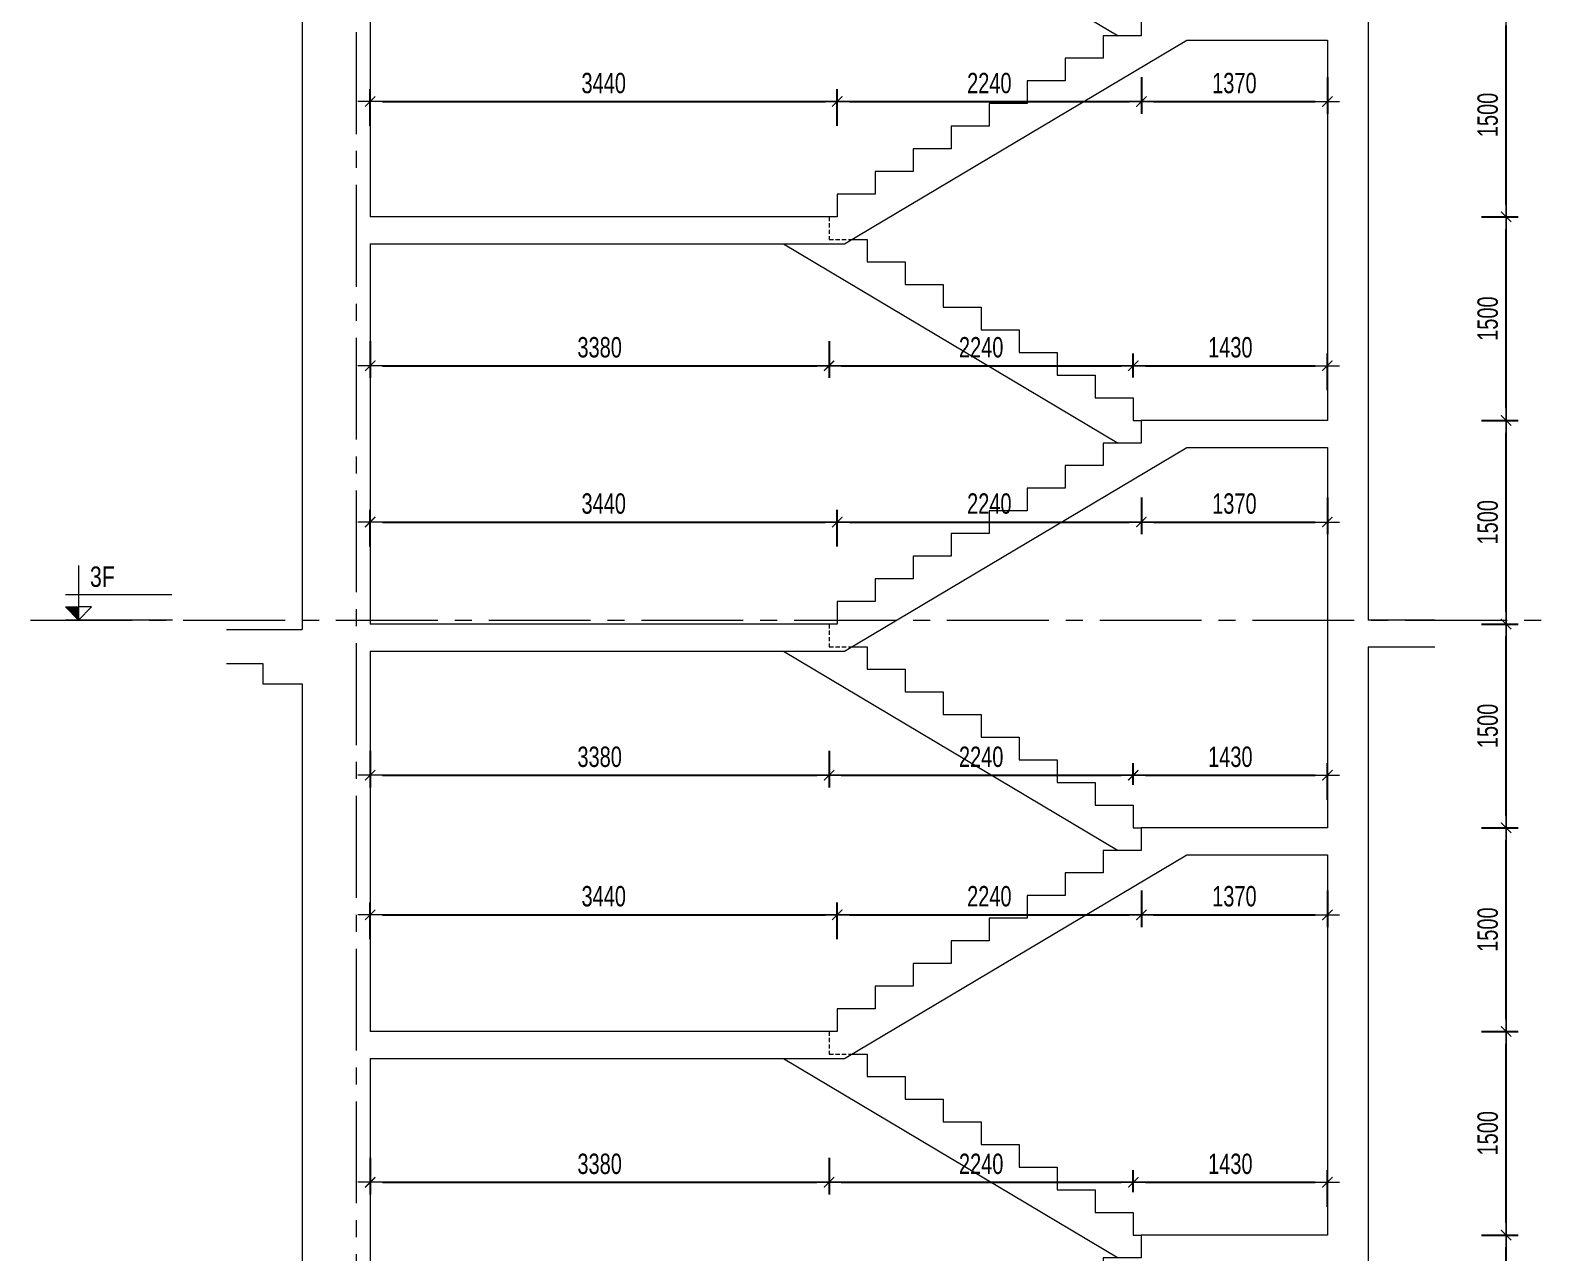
# Model space of a CAD drawing. Header units: millimetres. Extents: x -179076 to 152218, y -28646 to 38481.
# Drawn here: x 11691 to 22923, y -13004 to -4004 of the extents above; entities that cross this region are included whole.
import ezdxf

# ---------------------------------------------------------------- set-up
doc = ezdxf.new("R2010")
doc.units = ezdxf.units.MM
doc.linetypes.add('CENTER2', pattern=[1.125, 0.75, -0.125, 0.125, -0.125])
doc.linetypes.add('HIDDEN2', pattern=[4.7625, 3.175, -1.5875])
doc.layers.get('Defpoints').update_dxf_attribs({"color": 151, "lineweight": 9})
for name, color, linetype, lineweight in [('NDC_S_ANNO', 7, 'Continuous', 20), ('NDC_S_AXIS', 5, 'CENTER2', 13), ('NDC_S_CONTINUOUS', 3, 'Continuous', 20), ('NDC_S_DIM', 1, 'Continuous', 15), ('NDC_S_HIDDEN', 8, 'HIDDEN2', 13), ('NDC_S_SLAB', 2, 'Continuous', 20), ('NDC_S_TEXT SYMBOL', 7, 'Continuous', 20), ('NDC_S_VN TEXT', 7, 'Continuous', 20)]:
    doc.layers.add(name, color=color, linetype=linetype, lineweight=lineweight)
doc.styles.add('NDC_ANNO', font='', dxfattribs={"width": 0.8})
doc.styles.add('NDC_DIM', font='', dxfattribs={"width": 0.75})
doc.styles.get('NDC_ANNO').set_extended_font_data('Dotum')
doc.styles.get('NDC_DIM').set_extended_font_data('Dotum')
doc.dimstyles.new('NDC_dim_60', dxfattribs={"dimscale": 60, "dimtxt": 2.5, "dimasz": 1.5, "dimexe": 1.5, "dimexo": 2.5, "dimgap": 1, "dimtad": 1, "dimdec": 0, "dimzin": 0, "dimdsep": 46, "dimtxsty": 'NDC_DIM', "dimblk": 'DIMMARK', "dimcen": 0.09, "dimdle": 1.2, "dimclrd": 1, "dimclre": 1, "dimclrt": 3, "dimadec": 0, "dimazin": 0, "dimtfac": 1, "dimtdec": 0, "dimtix": 1, "dimtofl": 0, "dimtmove": 0, "dimatfit": 3, "dimfxl": 3, "dimfxlon": 1, "dimtolj": 1, "dimtzin": 0, "dimarcsym": 0})

# ---------------------------------------------------------------- blocks, each defined once
blk = doc.blocks.new('kata_block_CT')
at = {"layer": 'NDC_S_ANNO'}
blk.add_hatch(color=3, dxfattribs=at).paths.add_polyline_path([(0, 1.6), (-1.61, 1.6), (0, 0)])
at = {"layer": 'NDC_S_ANNO', "ltscale": 50}
h = blk.add_hatch(dxfattribs=at)
h.set_pattern_fill('ANSI31', color=256, scale=1.406, style=0)
h.paths.add_polyline_path([(0, 1.6), (0, 0), (1.61, 1.6)])
for p, q in [((-1.59, 3.14), (11.47, 3.14)), ((11.56, 0), (-1.64, 0))]:
    blk.add_line(p, q, dxfattribs=at)
for points in [[(0, 6.69), (0, 0)], [(0, 0), (-1.61, 1.6), (0, 1.6)], [(0, 0), (1.61, 1.6), (0, 1.6)]]:
    blk.add_lwpolyline(points, dxfattribs=at)
at = {"layer": 'NDC_S_ANNO', "color": 8, "ltscale": 50}
blk.add_lwpolyline([(0, 0), (-1.61, 1.6), (0, 1.6)], dxfattribs=at)
at = {"layer": 'NDC_S_TEXT SYMBOL', "color": 3, "style": 'NDC_ANNO', "width": 0.8}
blk.add_attdef('CT', (1.41, 4.07), '', height=2.5, dxfattribs=at)
blk = doc.blocks.new('DIMMARK')
at = {"layer": 'NDC_S_DIM', "color": 1}
blk.add_line((-1.5, 0), (1, 0), dxfattribs=at)
at = {"layer": 'NDC_S_DIM', "color": 2, "const_width": 0.1}
blk.add_lwpolyline([(-0.42, -0.42), (0.42, 0.42)], dxfattribs=at)
blk = doc.blocks.new('*D1146')
at = {"layer": 'Defpoints', "color": 0, "transparency": 16777216}
for p in [(17573, -11542), (14193, -11576), (17573, -12487)]:
    blk.add_point(p, dxfattribs=at)
at = {"layer": 'NDC_S_DIM', "color": 1, "lineweight": -2, "transparency": 16777216}
for p, q in [((14193, -12307), (14193, -12577)), ((17573, -12307), (17573, -12577)), ((14283, -12487), (17483, -12487))]:
    blk.add_line(p, q, dxfattribs=at)
at = {"layer": 'NDC_S_DIM', "color": 1, "lineweight": -2, "transparency": 16777216, "xscale": 90, "yscale": 90, "zscale": 90, "rotation": 180}
blk.add_blockref('DIMMARK', (14193, -12487), dxfattribs=at)
at = {"layer": 'NDC_S_DIM', "color": 1, "lineweight": -2, "transparency": 16777216, "xscale": 90, "yscale": 90, "zscale": 90}
blk.add_blockref('DIMMARK', (17573, -12487), dxfattribs=at)
at = {"layer": 'NDC_S_DIM', "color": 3, "transparency": 16777216, "insert": (15883, -12352), "char_height": 150, "attachment_point": 5, "style": 'NDC_DIM'}
blk.add_mtext('\\A1;3380', dxfattribs=at)
blk = doc.blocks.new('*D1147')
at = {"layer": 'Defpoints', "color": 0, "transparency": 16777216}
for p in [(17573, -11542), (19813, -12487), (19813, -12709)]:
    blk.add_point(p, dxfattribs=at)
at = {"layer": 'NDC_S_DIM', "color": 1, "lineweight": -2, "transparency": 16777216}
for p, q in [((17573, -12307), (17573, -12577)), ((19813, -12559), (19813, -12397)), ((17663, -12487), (19723, -12487))]:
    blk.add_line(p, q, dxfattribs=at)
at = {"layer": 'NDC_S_DIM', "color": 1, "lineweight": -2, "transparency": 16777216, "xscale": 90, "yscale": 90, "zscale": 90, "rotation": 180}
blk.add_blockref('DIMMARK', (17573, -12487), dxfattribs=at)
at = {"layer": 'NDC_S_DIM', "color": 1, "lineweight": -2, "transparency": 16777216, "xscale": 90, "yscale": 90, "zscale": 90}
blk.add_blockref('DIMMARK', (19813, -12487), dxfattribs=at)
at = {"layer": 'NDC_S_DIM', "color": 3, "transparency": 16777216, "insert": (18693, -12352), "char_height": 150, "attachment_point": 5, "style": 'NDC_DIM'}
blk.add_mtext('\\A1;2240', dxfattribs=at)
blk = doc.blocks.new('*D1148')
at = {"layer": 'Defpoints', "color": 0, "transparency": 16777216}
for p in [(21243, -12487), (19813, -12709), (21243, -12876)]:
    blk.add_point(p, dxfattribs=at)
at = {"layer": 'NDC_S_DIM', "color": 1, "lineweight": -2, "transparency": 16777216}
for p, q in [((19813, -12559), (19813, -12397)), ((21243, -12667), (21243, -12397)), ((19903, -12487), (21153, -12487))]:
    blk.add_line(p, q, dxfattribs=at)
at = {"layer": 'NDC_S_DIM', "color": 1, "lineweight": -2, "transparency": 16777216, "xscale": 90, "yscale": 90, "zscale": 90, "rotation": 180}
blk.add_blockref('DIMMARK', (19813, -12487), dxfattribs=at)
at = {"layer": 'NDC_S_DIM', "color": 1, "lineweight": -2, "transparency": 16777216, "xscale": 90, "yscale": 90, "zscale": 90}
blk.add_blockref('DIMMARK', (21243, -12487), dxfattribs=at)
at = {"layer": 'NDC_S_DIM', "color": 3, "transparency": 16777216, "insert": (20528, -12352), "char_height": 150, "attachment_point": 5, "style": 'NDC_DIM'}
blk.add_mtext('\\A1;1430', dxfattribs=at)
blk = doc.blocks.new('*D1149')
at = {"layer": 'Defpoints', "color": 0, "transparency": 16777216}
for p in [(17633, -10517), (17633, -11209), (14193, -11376)]:
    blk.add_point(p, dxfattribs=at)
at = {"layer": 'NDC_S_DIM', "color": 1, "lineweight": -2, "transparency": 16777216}
for p, q in [((14193, -10697), (14193, -10427)), ((17633, -10697), (17633, -10427)), ((14283, -10517), (17543, -10517))]:
    blk.add_line(p, q, dxfattribs=at)
at = {"layer": 'NDC_S_DIM', "color": 1, "lineweight": -2, "transparency": 16777216, "xscale": 90, "yscale": 90, "zscale": 90, "rotation": 180}
blk.add_blockref('DIMMARK', (14193, -10517), dxfattribs=at)
at = {"layer": 'NDC_S_DIM', "color": 1, "lineweight": -2, "transparency": 16777216, "xscale": 90, "yscale": 90, "zscale": 90}
blk.add_blockref('DIMMARK', (17633, -10517), dxfattribs=at)
at = {"layer": 'NDC_S_DIM', "color": 3, "transparency": 16777216, "insert": (15913, -10381), "char_height": 150, "attachment_point": 5, "style": 'NDC_DIM'}
blk.add_mtext('\\A1;3440', dxfattribs=at)
blk = doc.blocks.new('*D1150')
at = {"layer": 'Defpoints', "color": 0, "transparency": 16777216}
for p in [(19873, -10042), (19873, -10517), (17633, -11209)]:
    blk.add_point(p, dxfattribs=at)
at = {"layer": 'NDC_S_DIM', "color": 1, "lineweight": -2, "transparency": 16777216}
for p, q in [((17633, -10697), (17633, -10427)), ((19873, -10337), (19873, -10607)), ((17723, -10517), (19783, -10517))]:
    blk.add_line(p, q, dxfattribs=at)
at = {"layer": 'NDC_S_DIM', "color": 1, "lineweight": -2, "transparency": 16777216, "xscale": 90, "yscale": 90, "zscale": 90, "rotation": 180}
blk.add_blockref('DIMMARK', (17633, -10517), dxfattribs=at)
at = {"layer": 'NDC_S_DIM', "color": 1, "lineweight": -2, "transparency": 16777216, "xscale": 90, "yscale": 90, "zscale": 90}
blk.add_blockref('DIMMARK', (19873, -10517), dxfattribs=at)
at = {"layer": 'NDC_S_DIM', "color": 3, "transparency": 16777216, "insert": (18753, -10381), "char_height": 150, "attachment_point": 5, "style": 'NDC_DIM'}
blk.add_mtext('\\A1;2240', dxfattribs=at)
blk = doc.blocks.new('*D1151')
at = {"layer": 'Defpoints', "color": 0, "transparency": 16777216}
for p in [(19873, -10042), (21243, -10076), (21243, -10517)]:
    blk.add_point(p, dxfattribs=at)
at = {"layer": 'NDC_S_DIM', "color": 1, "lineweight": -2, "transparency": 16777216}
for p, q in [((19873, -10337), (19873, -10607)), ((21243, -10337), (21243, -10607)), ((19963, -10517), (21153, -10517))]:
    blk.add_line(p, q, dxfattribs=at)
at = {"layer": 'NDC_S_DIM', "color": 1, "lineweight": -2, "transparency": 16777216, "xscale": 90, "yscale": 90, "zscale": 90, "rotation": 180}
blk.add_blockref('DIMMARK', (19873, -10517), dxfattribs=at)
at = {"layer": 'NDC_S_DIM', "color": 1, "lineweight": -2, "transparency": 16777216, "xscale": 90, "yscale": 90, "zscale": 90}
blk.add_blockref('DIMMARK', (21243, -10517), dxfattribs=at)
at = {"layer": 'NDC_S_DIM', "color": 3, "transparency": 16777216, "insert": (20558, -10381), "char_height": 150, "attachment_point": 5, "style": 'NDC_DIM'}
blk.add_mtext('\\A1;1370', dxfattribs=at)
blk = doc.blocks.new('*D1152')
at = {"layer": 'Defpoints', "color": 0, "transparency": 16777216}
for p in [(14193, -8376), (17573, -8376), (17573, -9489)]:
    blk.add_point(p, dxfattribs=at)
at = {"layer": 'NDC_S_DIM', "color": 1, "lineweight": -2, "transparency": 16777216}
for p, q in [((14193, -9309), (14193, -9579)), ((17573, -9309), (17573, -9579)), ((14283, -9489), (17483, -9489))]:
    blk.add_line(p, q, dxfattribs=at)
at = {"layer": 'NDC_S_DIM', "color": 1, "lineweight": -2, "transparency": 16777216, "xscale": 90, "yscale": 90, "zscale": 90, "rotation": 180}
blk.add_blockref('DIMMARK', (14193, -9489), dxfattribs=at)
at = {"layer": 'NDC_S_DIM', "color": 1, "lineweight": -2, "transparency": 16777216, "xscale": 90, "yscale": 90, "zscale": 90}
blk.add_blockref('DIMMARK', (17573, -9489), dxfattribs=at)
at = {"layer": 'NDC_S_DIM', "color": 3, "transparency": 16777216, "insert": (15883, -9354), "char_height": 150, "attachment_point": 5, "style": 'NDC_DIM'}
blk.add_mtext('\\A1;3380', dxfattribs=at)
blk = doc.blocks.new('*D1153')
at = {"layer": 'Defpoints', "color": 0, "transparency": 16777216}
for p in [(17573, -8376), (19813, -9489), (19813, -9709)]:
    blk.add_point(p, dxfattribs=at)
at = {"layer": 'NDC_S_DIM', "color": 1, "lineweight": -2, "transparency": 16777216}
for p, q in [((17573, -9309), (17573, -9579)), ((19813, -9559), (19813, -9399)), ((17663, -9489), (19723, -9489))]:
    blk.add_line(p, q, dxfattribs=at)
at = {"layer": 'NDC_S_DIM', "color": 1, "lineweight": -2, "transparency": 16777216, "xscale": 90, "yscale": 90, "zscale": 90, "rotation": 180}
blk.add_blockref('DIMMARK', (17573, -9489), dxfattribs=at)
at = {"layer": 'NDC_S_DIM', "color": 1, "lineweight": -2, "transparency": 16777216, "xscale": 90, "yscale": 90, "zscale": 90}
blk.add_blockref('DIMMARK', (19813, -9489), dxfattribs=at)
at = {"layer": 'NDC_S_DIM', "color": 3, "transparency": 16777216, "insert": (18693, -9354), "char_height": 150, "attachment_point": 5, "style": 'NDC_DIM'}
blk.add_mtext('\\A1;2240', dxfattribs=at)
blk = doc.blocks.new('*D1154')
at = {"layer": 'Defpoints', "color": 0, "transparency": 16777216}
for p in [(21243, -9489), (19813, -9709), (21243, -9876)]:
    blk.add_point(p, dxfattribs=at)
at = {"layer": 'NDC_S_DIM', "color": 1, "lineweight": -2, "transparency": 16777216}
for p, q in [((19813, -9559), (19813, -9399)), ((21243, -9669), (21243, -9399)), ((19903, -9489), (21153, -9489))]:
    blk.add_line(p, q, dxfattribs=at)
at = {"layer": 'NDC_S_DIM', "color": 1, "lineweight": -2, "transparency": 16777216, "xscale": 90, "yscale": 90, "zscale": 90, "rotation": 180}
blk.add_blockref('DIMMARK', (19813, -9489), dxfattribs=at)
at = {"layer": 'NDC_S_DIM', "color": 1, "lineweight": -2, "transparency": 16777216, "xscale": 90, "yscale": 90, "zscale": 90}
blk.add_blockref('DIMMARK', (21243, -9489), dxfattribs=at)
at = {"layer": 'NDC_S_DIM', "color": 3, "transparency": 16777216, "insert": (20528, -9354), "char_height": 150, "attachment_point": 5, "style": 'NDC_DIM'}
blk.add_mtext('\\A1;1430', dxfattribs=at)
blk = doc.blocks.new('*D1155')
at = {"layer": 'Defpoints', "color": 0, "transparency": 16777216}
for p in [(17633, -7624), (14193, -8376), (17633, -8376)]:
    blk.add_point(p, dxfattribs=at)
at = {"layer": 'NDC_S_DIM', "color": 1, "lineweight": -2, "transparency": 16777216}
for p, q in [((14193, -7804), (14193, -7534)), ((14283, -7624), (17543, -7624)), ((17633, -7804), (17633, -7534))]:
    blk.add_line(p, q, dxfattribs=at)
at = {"layer": 'NDC_S_DIM', "color": 1, "lineweight": -2, "transparency": 16777216, "xscale": 90, "yscale": 90, "zscale": 90, "rotation": 180}
blk.add_blockref('DIMMARK', (14193, -7624), dxfattribs=at)
at = {"layer": 'NDC_S_DIM', "color": 1, "lineweight": -2, "transparency": 16777216, "xscale": 90, "yscale": 90, "zscale": 90}
blk.add_blockref('DIMMARK', (17633, -7624), dxfattribs=at)
at = {"layer": 'NDC_S_DIM', "color": 3, "transparency": 16777216, "insert": (15913, -7489), "char_height": 150, "attachment_point": 5, "style": 'NDC_DIM'}
blk.add_mtext('\\A1;3440', dxfattribs=at)
blk = doc.blocks.new('*D1156')
at = {"layer": 'Defpoints', "color": 0, "transparency": 16777216}
for p in [(19873, -7042), (19873, -7624), (17633, -8376)]:
    blk.add_point(p, dxfattribs=at)
at = {"layer": 'NDC_S_DIM', "color": 1, "lineweight": -2, "transparency": 16777216}
for p, q in [((19873, -7444), (19873, -7714)), ((17633, -7804), (17633, -7534)), ((17723, -7624), (19783, -7624))]:
    blk.add_line(p, q, dxfattribs=at)
at = {"layer": 'NDC_S_DIM', "color": 1, "lineweight": -2, "transparency": 16777216, "xscale": 90, "yscale": 90, "zscale": 90, "rotation": 180}
blk.add_blockref('DIMMARK', (17633, -7624), dxfattribs=at)
at = {"layer": 'NDC_S_DIM', "color": 1, "lineweight": -2, "transparency": 16777216, "xscale": 90, "yscale": 90, "zscale": 90}
blk.add_blockref('DIMMARK', (19873, -7624), dxfattribs=at)
at = {"layer": 'NDC_S_DIM', "color": 3, "transparency": 16777216, "insert": (18753, -7489), "char_height": 150, "attachment_point": 5, "style": 'NDC_DIM'}
blk.add_mtext('\\A1;2240', dxfattribs=at)
blk = doc.blocks.new('*D1157')
at = {"layer": 'Defpoints', "color": 0, "transparency": 16777216}
for p in [(19873, -7042), (21243, -7076), (21243, -7624)]:
    blk.add_point(p, dxfattribs=at)
at = {"layer": 'NDC_S_DIM', "color": 1, "lineweight": -2, "transparency": 16777216}
for p, q in [((19873, -7444), (19873, -7714)), ((21243, -7444), (21243, -7714)), ((19963, -7624), (21153, -7624))]:
    blk.add_line(p, q, dxfattribs=at)
at = {"layer": 'NDC_S_DIM', "color": 1, "lineweight": -2, "transparency": 16777216, "xscale": 90, "yscale": 90, "zscale": 90, "rotation": 180}
blk.add_blockref('DIMMARK', (19873, -7624), dxfattribs=at)
at = {"layer": 'NDC_S_DIM', "color": 1, "lineweight": -2, "transparency": 16777216, "xscale": 90, "yscale": 90, "zscale": 90}
blk.add_blockref('DIMMARK', (21243, -7624), dxfattribs=at)
at = {"layer": 'NDC_S_DIM', "color": 3, "transparency": 16777216, "insert": (20558, -7489), "char_height": 150, "attachment_point": 5, "style": 'NDC_DIM'}
blk.add_mtext('\\A1;1370', dxfattribs=at)
blk = doc.blocks.new('*D1158')
at = {"layer": 'Defpoints', "color": 0, "transparency": 16777216}
for p in [(14193, -5376), (17573, -5376), (17573, -6473)]:
    blk.add_point(p, dxfattribs=at)
at = {"layer": 'NDC_S_DIM', "color": 1, "lineweight": -2, "transparency": 16777216}
for p, q in [((14193, -6293), (14193, -6563)), ((17573, -6293), (17573, -6563)), ((14283, -6473), (17483, -6473))]:
    blk.add_line(p, q, dxfattribs=at)
at = {"layer": 'NDC_S_DIM', "color": 1, "lineweight": -2, "transparency": 16777216, "xscale": 90, "yscale": 90, "zscale": 90, "rotation": 180}
blk.add_blockref('DIMMARK', (14193, -6473), dxfattribs=at)
at = {"layer": 'NDC_S_DIM', "color": 1, "lineweight": -2, "transparency": 16777216, "xscale": 90, "yscale": 90, "zscale": 90}
blk.add_blockref('DIMMARK', (17573, -6473), dxfattribs=at)
at = {"layer": 'NDC_S_DIM', "color": 3, "transparency": 16777216, "insert": (15883, -6338), "char_height": 150, "attachment_point": 5, "style": 'NDC_DIM'}
blk.add_mtext('\\A1;3380', dxfattribs=at)
blk = doc.blocks.new('*D1159')
at = {"layer": 'Defpoints', "color": 0, "transparency": 16777216}
for p in [(17573, -5376), (19813, -6473), (19813, -6709)]:
    blk.add_point(p, dxfattribs=at)
at = {"layer": 'NDC_S_DIM', "color": 1, "lineweight": -2, "transparency": 16777216}
for p, q in [((17573, -6293), (17573, -6563)), ((19813, -6559), (19813, -6383)), ((17663, -6473), (19723, -6473))]:
    blk.add_line(p, q, dxfattribs=at)
at = {"layer": 'NDC_S_DIM', "color": 1, "lineweight": -2, "transparency": 16777216, "xscale": 90, "yscale": 90, "zscale": 90, "rotation": 180}
blk.add_blockref('DIMMARK', (17573, -6473), dxfattribs=at)
at = {"layer": 'NDC_S_DIM', "color": 1, "lineweight": -2, "transparency": 16777216, "xscale": 90, "yscale": 90, "zscale": 90}
blk.add_blockref('DIMMARK', (19813, -6473), dxfattribs=at)
at = {"layer": 'NDC_S_DIM', "color": 3, "transparency": 16777216, "insert": (18693, -6338), "char_height": 150, "attachment_point": 5, "style": 'NDC_DIM'}
blk.add_mtext('\\A1;2240', dxfattribs=at)
blk = doc.blocks.new('*D1160')
at = {"layer": 'Defpoints', "color": 0, "transparency": 16777216}
for p in [(21243, -6473), (19813, -6709), (21243, -6876)]:
    blk.add_point(p, dxfattribs=at)
at = {"layer": 'NDC_S_DIM', "color": 1, "lineweight": -2, "transparency": 16777216}
for p, q in [((19813, -6559), (19813, -6383)), ((21243, -6653), (21243, -6383)), ((19903, -6473), (21153, -6473))]:
    blk.add_line(p, q, dxfattribs=at)
at = {"layer": 'NDC_S_DIM', "color": 1, "lineweight": -2, "transparency": 16777216, "xscale": 90, "yscale": 90, "zscale": 90, "rotation": 180}
blk.add_blockref('DIMMARK', (19813, -6473), dxfattribs=at)
at = {"layer": 'NDC_S_DIM', "color": 1, "lineweight": -2, "transparency": 16777216, "xscale": 90, "yscale": 90, "zscale": 90}
blk.add_blockref('DIMMARK', (21243, -6473), dxfattribs=at)
at = {"layer": 'NDC_S_DIM', "color": 3, "transparency": 16777216, "insert": (20528, -6338), "char_height": 150, "attachment_point": 5, "style": 'NDC_DIM'}
blk.add_mtext('\\A1;1430', dxfattribs=at)
blk = doc.blocks.new('*D1161')
at = {"layer": 'Defpoints', "color": 0, "transparency": 16777216}
for p in [(17633, -4527), (17633, -5209), (14193, -5376)]:
    blk.add_point(p, dxfattribs=at)
at = {"layer": 'NDC_S_DIM', "color": 1, "lineweight": -2, "transparency": 16777216}
for p, q in [((14193, -4707), (14193, -4437)), ((17633, -4707), (17633, -4437)), ((14283, -4527), (17543, -4527))]:
    blk.add_line(p, q, dxfattribs=at)
at = {"layer": 'NDC_S_DIM', "color": 1, "lineweight": -2, "transparency": 16777216, "xscale": 90, "yscale": 90, "zscale": 90, "rotation": 180}
blk.add_blockref('DIMMARK', (14193, -4527), dxfattribs=at)
at = {"layer": 'NDC_S_DIM', "color": 1, "lineweight": -2, "transparency": 16777216, "xscale": 90, "yscale": 90, "zscale": 90}
blk.add_blockref('DIMMARK', (17633, -4527), dxfattribs=at)
at = {"layer": 'NDC_S_DIM', "color": 3, "transparency": 16777216, "insert": (15913, -4392), "char_height": 150, "attachment_point": 5, "style": 'NDC_DIM'}
blk.add_mtext('\\A1;3440', dxfattribs=at)
blk = doc.blocks.new('*D1162')
at = {"layer": 'Defpoints', "color": 0, "transparency": 16777216}
for p in [(19873, -4042), (19873, -4527), (17633, -5209)]:
    blk.add_point(p, dxfattribs=at)
at = {"layer": 'NDC_S_DIM', "color": 1, "lineweight": -2, "transparency": 16777216}
for p, q in [((19873, -4347), (19873, -4617)), ((17633, -4707), (17633, -4437)), ((17723, -4527), (19783, -4527))]:
    blk.add_line(p, q, dxfattribs=at)
at = {"layer": 'NDC_S_DIM', "color": 1, "lineweight": -2, "transparency": 16777216, "xscale": 90, "yscale": 90, "zscale": 90, "rotation": 180}
blk.add_blockref('DIMMARK', (17633, -4527), dxfattribs=at)
at = {"layer": 'NDC_S_DIM', "color": 1, "lineweight": -2, "transparency": 16777216, "xscale": 90, "yscale": 90, "zscale": 90}
blk.add_blockref('DIMMARK', (19873, -4527), dxfattribs=at)
at = {"layer": 'NDC_S_DIM', "color": 3, "transparency": 16777216, "insert": (18753, -4392), "char_height": 150, "attachment_point": 5, "style": 'NDC_DIM'}
blk.add_mtext('\\A1;2240', dxfattribs=at)
blk = doc.blocks.new('*D1163')
at = {"layer": 'Defpoints', "color": 0, "transparency": 16777216}
for p in [(19873, -4042), (21243, -4076), (21243, -4527)]:
    blk.add_point(p, dxfattribs=at)
at = {"layer": 'NDC_S_DIM', "color": 1, "lineweight": -2, "transparency": 16777216}
for p, q in [((19873, -4347), (19873, -4617)), ((21243, -4347), (21243, -4617)), ((19963, -4527), (21153, -4527))]:
    blk.add_line(p, q, dxfattribs=at)
at = {"layer": 'NDC_S_DIM', "color": 1, "lineweight": -2, "transparency": 16777216, "xscale": 90, "yscale": 90, "zscale": 90, "rotation": 180}
blk.add_blockref('DIMMARK', (19873, -4527), dxfattribs=at)
at = {"layer": 'NDC_S_DIM', "color": 1, "lineweight": -2, "transparency": 16777216, "xscale": 90, "yscale": 90, "zscale": 90}
blk.add_blockref('DIMMARK', (21243, -4527), dxfattribs=at)
at = {"layer": 'NDC_S_DIM', "color": 3, "transparency": 16777216, "insert": (20558, -4392), "char_height": 150, "attachment_point": 5, "style": 'NDC_DIM'}
blk.add_mtext('\\A1;1370', dxfattribs=at)
blk = doc.blocks.new('*D1187')
at = {"layer": 'Defpoints', "color": 0, "transparency": 16777216}
for p in [(19813, -12876), (22559, -12876), (17633, -14376)]:
    blk.add_point(p, dxfattribs=at)
at = {"layer": 'NDC_S_DIM', "color": 1, "lineweight": -2, "transparency": 16777216}
for p, q in [((22379, -12876), (22649, -12876)), ((22559, -14286), (22559, -12966)), ((22379, -14376), (22649, -14376))]:
    blk.add_line(p, q, dxfattribs=at)
at = {"layer": 'NDC_S_DIM', "color": 1, "lineweight": -2, "transparency": 16777216, "xscale": 90, "yscale": 90, "zscale": 90}
for p, rotation in [((22559, -12876), 90), ((22559, -14376), 270)]:
    blk.add_blockref('DIMMARK', p, dxfattribs=dict(at, rotation=rotation))
at = {"layer": 'NDC_S_DIM', "color": 3, "transparency": 16777216, "insert": (22424, -13626), "char_height": 150, "attachment_point": 5, "rotation": 90, "style": 'NDC_DIM'}
blk.add_mtext('\\A1;1500', dxfattribs=at)
blk = doc.blocks.new('*D1188')
at = {"layer": 'Defpoints', "color": 0, "transparency": 16777216}
for p in [(17633, -11376), (22559, -11376), (19813, -12876)]:
    blk.add_point(p, dxfattribs=at)
at = {"layer": 'NDC_S_DIM', "color": 1, "lineweight": -2, "transparency": 16777216}
for p, q in [((22379, -11376), (22649, -11376)), ((22559, -12786), (22559, -11466)), ((22379, -12876), (22649, -12876))]:
    blk.add_line(p, q, dxfattribs=at)
at = {"layer": 'NDC_S_DIM', "color": 1, "lineweight": -2, "transparency": 16777216, "xscale": 90, "yscale": 90, "zscale": 90}
for p, rotation in [((22559, -11376), 90), ((22559, -12876), 270)]:
    blk.add_blockref('DIMMARK', p, dxfattribs=dict(at, rotation=rotation))
at = {"layer": 'NDC_S_DIM', "color": 3, "transparency": 16777216, "insert": (22424, -12126), "char_height": 150, "attachment_point": 5, "rotation": 90, "style": 'NDC_DIM'}
blk.add_mtext('\\A1;1500', dxfattribs=at)
blk = doc.blocks.new('*D1189')
at = {"layer": 'Defpoints', "color": 0, "transparency": 16777216}
for p in [(19813, -9876), (22559, -9876), (17633, -11376)]:
    blk.add_point(p, dxfattribs=at)
at = {"layer": 'NDC_S_DIM', "color": 1, "lineweight": -2, "transparency": 16777216}
for p, q in [((22379, -9876), (22649, -9876)), ((22559, -11286), (22559, -9966)), ((22379, -11376), (22649, -11376))]:
    blk.add_line(p, q, dxfattribs=at)
at = {"layer": 'NDC_S_DIM', "color": 1, "lineweight": -2, "transparency": 16777216, "xscale": 90, "yscale": 90, "zscale": 90}
for p, rotation in [((22559, -9876), 90), ((22559, -11376), 270)]:
    blk.add_blockref('DIMMARK', p, dxfattribs=dict(at, rotation=rotation))
at = {"layer": 'NDC_S_DIM', "color": 3, "transparency": 16777216, "insert": (22424, -10626), "char_height": 150, "attachment_point": 5, "rotation": 90, "style": 'NDC_DIM'}
blk.add_mtext('\\A1;1500', dxfattribs=at)
blk = doc.blocks.new('*D1190')
at = {"layer": 'Defpoints', "color": 0, "transparency": 16777216}
for p in [(17633, -8376), (22559, -8376), (19813, -9876)]:
    blk.add_point(p, dxfattribs=at)
at = {"layer": 'NDC_S_DIM', "color": 1, "lineweight": -2, "transparency": 16777216}
for p, q in [((22379, -8376), (22649, -8376)), ((22559, -9786), (22559, -8466)), ((22379, -9876), (22649, -9876))]:
    blk.add_line(p, q, dxfattribs=at)
at = {"layer": 'NDC_S_DIM', "color": 1, "lineweight": -2, "transparency": 16777216, "xscale": 90, "yscale": 90, "zscale": 90}
for p, rotation in [((22559, -8376), 90), ((22559, -9876), 270)]:
    blk.add_blockref('DIMMARK', p, dxfattribs=dict(at, rotation=rotation))
at = {"layer": 'NDC_S_DIM', "color": 3, "transparency": 16777216, "insert": (22424, -9126), "char_height": 150, "attachment_point": 5, "rotation": 90, "style": 'NDC_DIM'}
blk.add_mtext('\\A1;1500', dxfattribs=at)
blk = doc.blocks.new('*D1191')
at = {"layer": 'Defpoints', "color": 0, "transparency": 16777216}
for p in [(19813, -6876), (22559, -6876), (17633, -8376)]:
    blk.add_point(p, dxfattribs=at)
at = {"layer": 'NDC_S_DIM', "color": 1, "lineweight": -2, "transparency": 16777216}
for p, q in [((22379, -6876), (22649, -6876)), ((22559, -8286), (22559, -6966)), ((22379, -8376), (22649, -8376))]:
    blk.add_line(p, q, dxfattribs=at)
at = {"layer": 'NDC_S_DIM', "color": 1, "lineweight": -2, "transparency": 16777216, "xscale": 90, "yscale": 90, "zscale": 90}
for p, rotation in [((22559, -6876), 90), ((22559, -8376), 270)]:
    blk.add_blockref('DIMMARK', p, dxfattribs=dict(at, rotation=rotation))
at = {"layer": 'NDC_S_DIM', "color": 3, "transparency": 16777216, "insert": (22424, -7626), "char_height": 150, "attachment_point": 5, "rotation": 90, "style": 'NDC_DIM'}
blk.add_mtext('\\A1;1500', dxfattribs=at)
blk = doc.blocks.new('*D1192')
at = {"layer": 'Defpoints', "color": 0, "transparency": 16777216}
for p in [(17633, -5376), (22559, -5376), (19813, -6876)]:
    blk.add_point(p, dxfattribs=at)
at = {"layer": 'NDC_S_DIM', "color": 1, "lineweight": -2, "transparency": 16777216}
for p, q in [((22379, -5376), (22649, -5376)), ((22559, -6786), (22559, -5466)), ((22379, -6876), (22649, -6876))]:
    blk.add_line(p, q, dxfattribs=at)
at = {"layer": 'NDC_S_DIM', "color": 1, "lineweight": -2, "transparency": 16777216, "xscale": 90, "yscale": 90, "zscale": 90}
for p, rotation in [((22559, -5376), 90), ((22559, -6876), 270)]:
    blk.add_blockref('DIMMARK', p, dxfattribs=dict(at, rotation=rotation))
at = {"layer": 'NDC_S_DIM', "color": 3, "transparency": 16777216, "insert": (22424, -6126), "char_height": 150, "attachment_point": 5, "rotation": 90, "style": 'NDC_DIM'}
blk.add_mtext('\\A1;1500', dxfattribs=at)
blk = doc.blocks.new('*D1193')
at = {"layer": 'Defpoints', "color": 0, "transparency": 16777216}
for p in [(19813, -3876), (22559, -3876), (17633, -5376)]:
    blk.add_point(p, dxfattribs=at)
at = {"layer": 'NDC_S_DIM', "color": 1, "lineweight": -2, "transparency": 16777216}
for p, q in [((22379, -3876), (22649, -3876)), ((22559, -5286), (22559, -3966)), ((22379, -5376), (22649, -5376))]:
    blk.add_line(p, q, dxfattribs=at)
at = {"layer": 'NDC_S_DIM', "color": 1, "lineweight": -2, "transparency": 16777216, "xscale": 90, "yscale": 90, "zscale": 90}
for p, rotation in [((22559, -3876), 90), ((22559, -5376), 270)]:
    blk.add_blockref('DIMMARK', p, dxfattribs=dict(at, rotation=rotation))
at = {"layer": 'NDC_S_DIM', "color": 3, "transparency": 16777216, "insert": (22424, -4626), "char_height": 150, "attachment_point": 5, "rotation": 90, "style": 'NDC_DIM'}
blk.add_mtext('\\A1;1500', dxfattribs=at)

msp = doc.modelspace()

# ---------------------------------------------------------------- linework, layer by layer
at = {"layer": 'NDC_S_AXIS', "ltscale": 1000}
msp.add_line((14092.5, -26141.4), (14092.5, 4715.2), dxfattribs=at)
msp.add_lwpolyline([(11691.3, -8345.7), (22922.9, -8345.7)], dxfattribs=at)
at = {"layer": 'NDC_S_CONTINUOUS'}
for p, q in [((17237.5, -2575.7), (19701.5, -4042.4)), ((17237.5, -5575.7), (19701.5, -7042.4)), ((17237.5, -8575.7), (19701.5, -10042.4)), ((17237.5, -11575.7), (19701.5, -13042.4))]:
    msp.add_line(p, q, dxfattribs=at)
for points in [[(17743.5, -5542.4), (17852.5, -5542.4), (17852.5, -5709), (18132.5, -5709), (18132.5, -5875.7), (18412.5, -5875.7), (18412.5, -6042.4), (18692.5, -6042.4), (18692.5, -6209), (18972.5, -6209), (18972.5, -6375.7), (19252.5, -6375.7), (19252.5, -6542.4), (19532.5, -6542.4), (19532.5, -6709), (19812.5, -6709), (19812.5, -6875.7), (19872.5, -6875.7)], [(17743.5, -8542.4), (17852.5, -8542.4), (17852.5, -8709), (18132.5, -8709), (18132.5, -8875.7), (18412.5, -8875.7), (18412.5, -9042.4), (18692.5, -9042.4), (18692.5, -9209), (18972.5, -9209), (18972.5, -9375.7), (19252.5, -9375.7), (19252.5, -9542.4), (19532.5, -9542.4), (19532.5, -9709), (19812.5, -9709), (19812.5, -9875.7), (19872.5, -9875.7)], [(17743.5, -11542.4), (17852.5, -11542.4), (17852.5, -11709), (18132.5, -11709), (18132.5, -11875.7), (18412.5, -11875.7), (18412.5, -12042.4), (18692.5, -12042.4), (18692.5, -12209), (18972.5, -12209), (18972.5, -12375.7), (19252.5, -12375.7), (19252.5, -12542.4), (19532.5, -12542.4), (19532.5, -12709), (19812.5, -12709), (19812.5, -12875.7), (19872.5, -12875.7)]]:
    msp.add_lwpolyline(points, dxfattribs=at)
at = {"layer": 'NDC_S_HIDDEN', "ltscale": 10}
for points in [[(17572.5, -5375.7), (17572.5, -5542.4), (17743.5, -5542.4)], [(17572.5, -8375.7), (17572.5, -8542.4), (17743.5, -8542.4)], [(17572.5, -11375.7), (17572.5, -11542.4), (17743.5, -11542.4)]]:
    msp.add_lwpolyline(points, dxfattribs=at)
at = {"layer": 'NDC_S_SLAB'}
for p, q in [((14192.5, -2575.7), (14192.5, -5375.7)), ((21542.5, -2545.7), (21542.5, -8345.7)), ((13692.5, -2895.7), (13692.5, -8415.7)), ((17687.5, -5575.7), (20207.5, -4075.7)), ((20207.5, -4075.7), (21242.5, -4075.7)), ((21242.5, -4075.7), (21242.5, -6875.7)), ((14192.3, -5575.7), (17687.5, -5575.7)), ((14192.5, -5575.7), (14192.5, -8375.7)), ((17687.5, -8575.7), (20207.5, -7075.7)), ((20207.5, -7075.7), (21242.5, -7075.7)), ((21242.5, -7075.7), (21242.5, -9875.7)), ((13136, -8415.7), (13692.5, -8415.7)), ((14192.5, -8575.7), (17687.5, -8575.7)), ((14192.7, -8575.7), (14192.7, -11375.7)), ((14192.7, -8575.7), (14192.7, -9128.3)), ((22034.1, -8545.7), (21542.5, -8545.7)), ((21542.5, -8545.7), (21542.5, -14345.7)), ((22034.1, -8545.7), (21542.5, -8545.7)), ((13136, -8665.7), (13401.3, -8665.7)), ((13401.3, -8665.7), (13401.3, -8815.7)), ((13401.3, -8815.7), (13692.7, -8815.7)), ((13692.7, -8815.7), (13692.5, -14415.7)), ((17687.5, -11575.7), (20207.5, -10075.7)), ((20207.5, -10075.7), (21242.5, -10075.7)), ((21242.5, -10075.7), (21242.5, -12875.7)), ((14192.5, -11575.7), (17687.5, -11575.7)), ((14192.7, -11575.7), (14192.5, -14375.7))]:
    msp.add_line(p, q, dxfattribs=at)
for points in [[(21242.5, -3875.7), (19872.5, -3875.7), (19872.5, -4042.4), (19592.5, -4042.4), (19592.5, -4209), (19312.5, -4209), (19312.5, -4375.7), (19032.5, -4375.7), (19032.5, -4542.4), (18752.5, -4542.4), (18752.5, -4709), (18472.5, -4709), (18472.5, -4875.7), (18192.5, -4875.7), (18192.5, -5042.4), (17912.5, -5042.4), (17912.5, -5209), (17632.5, -5209), (17632.5, -5375.7), (14192.3, -5375.7)], [(21242.5, -6875.7), (19872.5, -6875.7), (19872.5, -7042.4), (19592.5, -7042.4), (19592.5, -7209), (19312.5, -7209), (19312.5, -7375.7), (19032.5, -7375.7), (19032.5, -7542.4), (18752.5, -7542.4), (18752.5, -7709), (18472.5, -7709), (18472.5, -7875.7), (18192.5, -7875.7), (18192.5, -8042.4), (17912.5, -8042.4), (17912.5, -8209), (17632.5, -8209), (17632.5, -8375.7), (14192.5, -8375.7)], [(22034.1, -8345.7), (21542.5, -8345.7)], [(21242.5, -9875.7), (19872.5, -9875.7), (19872.5, -10042.4), (19592.5, -10042.4), (19592.5, -10209), (19312.5, -10209), (19312.5, -10375.7), (19032.5, -10375.7), (19032.5, -10542.4), (18752.5, -10542.4), (18752.5, -10709), (18472.5, -10709), (18472.5, -10875.7), (18192.5, -10875.7), (18192.5, -11042.4), (17912.5, -11042.4), (17912.5, -11209), (17632.5, -11209), (17632.5, -11375.7), (14192.5, -11375.7)], [(21242.5, -12875.7), (19872.5, -12875.7), (19872.5, -13042.4), (19592.5, -13042.4), (19592.5, -13209), (19312.5, -13209), (19312.5, -13375.7), (19032.5, -13375.7), (19032.5, -13542.4), (18752.5, -13542.4), (18752.5, -13709), (18472.5, -13709), (18472.5, -13875.7), (18192.5, -13875.7), (18192.5, -14042.4), (17912.5, -14042.4), (17912.5, -14209), (17632.5, -14209), (17632.5, -14375.7), (14192.5, -14375.7)]]:
    msp.add_lwpolyline(points, dxfattribs=at)

# ---------------------------------------------------------------- block references
at = {"layer": 'NDC_S_VN TEXT', "xscale": 60, "yscale": 60, "zscale": 60}
msp.add_blockref('kata_block_CT', (12044.5, -8345.7), dxfattribs=at).add_auto_attribs({'CT': '3F'})

# ---------------------------------------------------------------- dimensions: what is measured, and where the dimension line sits
at = {"layer": 'NDC_S_DIM'}
for base, p1, p2, picture, middle in [((22558.9, -3875.7), (17632.5, -5375.7), (19812.5, -3875.7), '*D1193', (22423.8, -4625.7)), ((22558.9, -5375.7), (19812.5, -6875.7), (17632.5, -5375.7), '*D1192', (22423.8, -6125.7)), ((22558.9, -6875.7), (17632.5, -8375.7), (19812.5, -6875.7), '*D1191', (22423.8, -7625.7)), ((22558.9, -8375.7), (19812.5, -9875.7), (17632.5, -8375.7), '*D1190', (22423.8, -9125.7)), ((22558.9, -9875.7), (17632.5, -11375.7), (19812.5, -9875.7), '*D1189', (22423.8, -10625.7)), ((22558.9, -11375.7), (19812.5, -12875.7), (17632.5, -11375.7), '*D1188', (22423.8, -12125.7)), ((22558.9, -12875.7), (17632.5, -14375.7), (19812.5, -12875.7), '*D1187', (22423.8, -13625.7))]:
    dim = msp.add_linear_dim(base=base, p1=p1, p2=p2, angle=90, dimstyle='NDC_dim_60', override={"dimtmove": 1}, dxfattribs=at)
    dim.commit()
    dim.dimension.update_dxf_attribs({"geometry": picture, "text_midpoint": middle})
for base, p1, p2, picture, middle in [((19872.5, -4526.9), (17632.5, -5209), (19872.5, -4042.4), '*D1162', (18752.5, -4391.8)), ((21242.5, -4526.9), (19872.5, -4042.4), (21242.5, -4075.7), '*D1163', (20557.5, -4391.8)), ((19812.5, -6473), (17572.5, -5375.7), (19812.5, -6709), '*D1159', (18692.5, -6337.9)), ((21242.5, -6473), (19812.5, -6709), (21242.5, -6875.7), '*D1160', (20527.5, -6337.9)), ((19872.5, -7623.8), (17632.5, -8375.7), (19872.5, -7042.4), '*D1156', (18752.5, -7488.7)), ((21242.5, -7623.8), (19872.5, -7042.4), (21242.5, -7075.7), '*D1157', (20557.5, -7488.7)), ((19812.5, -9488.7), (17572.5, -8375.7), (19812.5, -9709), '*D1153', (18692.5, -9353.6)), ((21242.5, -9488.7), (19812.5, -9709), (21242.5, -9875.7), '*D1154', (20527.5, -9353.6)), ((19872.5, -10516.5), (17632.5, -11209), (19872.5, -10042.4), '*D1150', (18752.5, -10381.4)), ((21242.5, -10516.5), (19872.5, -10042.4), (21242.5, -10075.7), '*D1151', (20557.5, -10381.4)), ((19812.5, -12487.1), (17572.5, -11542.4), (19812.5, -12709), '*D1147', (18692.5, -12352)), ((21242.5, -12487.1), (19812.5, -12709), (21242.5, -12875.7), '*D1148', (20527.5, -12352))]:
    dim = msp.add_linear_dim(base=base, p1=p1, p2=p2, dimstyle='NDC_dim_60', override={"dimtmove": 1}, dxfattribs=at)
    dim.commit()
    dim.dimension.update_dxf_attribs({"geometry": picture, "text_midpoint": middle})
for base, p1, p2, picture, middle in [((17632.5, -4526.9), (14192.5, -5375.7), (17632.5, -5209), '*D1161', (15912.5, -4391.8)), ((17572.5, -6473), (14192.5, -5375.7), (17572.5, -5375.7), '*D1158', (15882.5, -6337.9)), ((17632.5, -7623.8), (14192.5, -8375.7), (17632.5, -8375.7), '*D1155', (15912.5, -7488.7)), ((17572.5, -9488.7), (14192.5, -8375.7), (17572.5, -8375.7), '*D1152', (15882.5, -9353.6)), ((17632.5, -10516.5), (14192.7, -11375.7), (17632.5, -11209), '*D1149', (15912.6, -10381.4)), ((17572.5, -12487.1), (14192.7, -11575.7), (17572.5, -11542.4), '*D1146', (15882.6, -12352))]:
    dim = msp.add_linear_dim(base=base, p1=p1, p2=p2, dimstyle='NDC_dim_60', dxfattribs=at)
    dim.commit()
    dim.dimension.update_dxf_attribs({"geometry": picture, "text_midpoint": middle})

doc.saveas('drawing.dxf')
